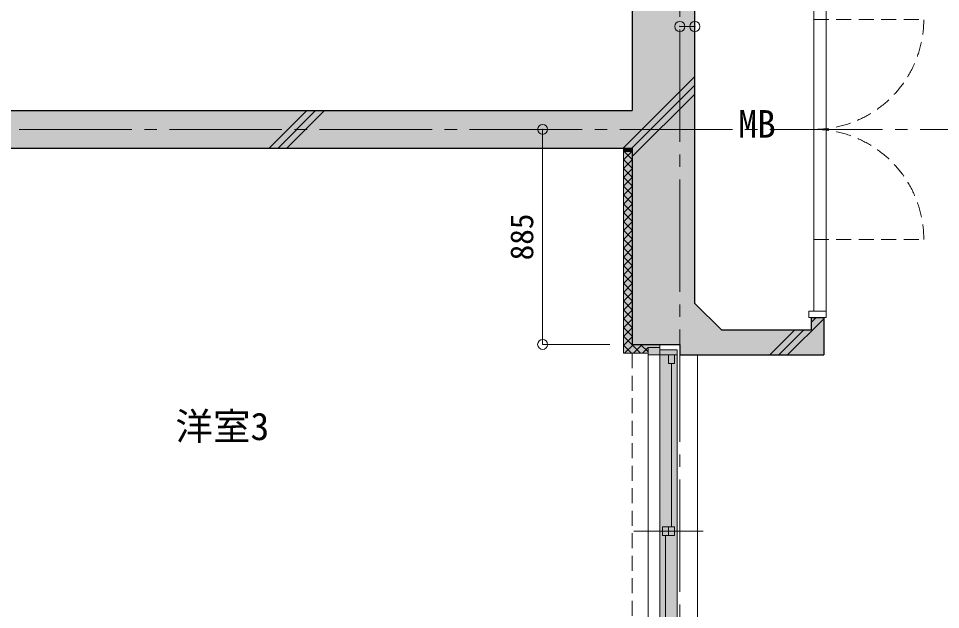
# Model space of a CAD drawing. Units: millimetres at full size, sheet at 1:50; details may follow other scales. Extents: x -9674 to 9699, y -6794 to 6791.
# Drawn here: x 4104 to 7790, y 1882 to 4246 of the extents above; entities that cross this region are included whole.
import ezdxf
from ezdxf.enums import TextEntityAlignment as Align

# ---------------------------------------------------------------- set-up
doc = ezdxf.new("R2010")
doc.units = ezdxf.units.MM
doc.header["$LTSCALE"] = 50
doc.header["$PDMODE"] = 32
doc.header["$PDSIZE"] = 40
doc.linetypes.add('CHAIN2', pattern=[12, 9, -1, 1, -1])
doc.linetypes.add('DASHED1', pattern=[1.8, 1.2, -0.6])
for name, color, linetype, lineweight in [('1-0_芯', 7, 'CHAIN2', 9), ('1-1_躯体', 2, 'Continuous', 25), ('1-3_建具', 3, 'Continuous', 18), ('1-8_ハッチ', 4, 'Continuous', 9), ('1-A_文字', 7, 'Continuous', 9), ('1-B_寸法', 7, 'Continuous', 9), ('1-C_梁', 7, 'DASHED1', 9), ('4-F', 4, 'Continuous', 9)]:
    doc.layers.add(name, color=color, linetype=linetype, lineweight=lineweight)
doc.layers.add('4-0', color=1, linetype='Continuous')
doc.layers.add('4-1', color=2, linetype='Continuous')
doc.styles.add('ＭＳ ゴシック', font='')
doc.styles.get('ＭＳ ゴシック').set_extended_font_data('MS Gothic')

msp = doc.modelspace()

# ---------------------------------------------------------------- linework, layer by layer
at = {"layer": '1-0_芯'}
for p, q in [((6747.5, 4802.35), (6747.5, -3667.65)), ((-8492.5, 3802.35), (8517.5, 3802.35))]:
    msp.add_line(p, q, dxfattribs=at)
at = {"layer": '1-1_躯体'}
for p, q in [((6557.5, 4702.35), (6557.5, 3877.35)), ((6807.5, 3106.41), (6807.5, 4538.28)), ((2107.5, 3877.35), (6557.5, 3877.35)), ((2107.5, 3727.35), (6557.5, 3727.35)), ((6557.5, 3727.35), (6557.5, 2942.35)), ((6807.5, 3106.41), (6913.57, 3000.35)), ((7272.5, 3050.35), (7272.5, 3000.35)), ((7272.5, 3050.35), (7322.5, 3050.35)), ((7322.5, 3050.35), (7322.5, 2900.35)), ((6913.57, 3000.35), (7272.5, 3000.35)), ((6557.5, 2942.35), (6747.5, 2942.35)), ((6747.5, 2942.35), (6747.5, 2900.35)), ((6747.5, 2900.35), (7322.5, 2900.35))]:
    msp.add_line(p, q, dxfattribs=at)
at = {"layer": '1-3_建具', "color": 7, "lineweight": 9}
for p, q in [((7282.5, 4569.35), (7282.5, 3075.35)), ((7332.5, 3075.35), (7332.5, 4569.35)), ((7262.5, 3075.35), (7262.5, 3050.35)), ((7332.5, 3075.35), (7262.5, 3075.35)), ((6737.5, 2920.35), (6667.5, 2920.35)), ((6737.5, 2920.35), (6737.5, 2885.35)), ((6620.5, 1490.35), (6620.5, 2900.35)), ((6667.5, 2900.35), (6737.5, 2900.35)), ((6667.5, 2885.35), (6667.5, 2900.35)), ((6667.5, 2885.35), (6667.5, 1505.35)), ((6737.5, 2885.35), (6737.5, 1505.35)), ((6817.5, 1480.35), (6817.5, 2900.35)), ((6840.98, 2195.35), (6564.02, 2195.35))]:
    msp.add_line(p, q, dxfattribs=at)
at = {"layer": '1-3_建具', "color": 7, "linetype": 'DASHED1', "lineweight": 9}
for p, q in [((7282.5, 4242.35), (7722.5, 4242.35)), ((7282.5, 3362.35), (7722.5, 3362.35))]:
    msp.add_line(p, q, dxfattribs=at)
at = {"layer": '1-3_建具'}
for p, q in [((6620.5, 2930.35), (6620.5, 2900.35)), ((6620.5, 2930.35), (6667.5, 2930.35)), ((6667.5, 2930.35), (6667.5, 2900.35)), ((6620.5, 2900.35), (6667.5, 2900.35)), ((6702.5, 2865.35), (6702.5, 2900.35)), ((6726.5, 2865.35), (6726.5, 2900.35)), ((6726.5, 2865.35), (6702.5, 2865.35)), ((6714.5, 2212.85), (6714.5, 2865.35)), ((6678.5, 2212.85), (6726.5, 2212.85)), ((6702.5, 2212.85), (6702.5, 2177.85)), ((6726.5, 2212.85), (6726.5, 2177.85)), ((6690.5, 2177.85), (6690.5, 1525.35))]:
    msp.add_line(p, q, dxfattribs=at)
at = {"layer": '1-3_建具', "color": 7, "lineweight": 9}
msp.add_lwpolyline([(7262.5, 3050.35), (7332.5, 3050.35), (7332.5, 3075.35)], dxfattribs=at)
at = {"layer": '1-3_建具'}
msp.add_lwpolyline([(6678.5, 2212.85), (6678.5, 2177.85), (6726.5, 2177.85)], dxfattribs=at)
at = {"layer": '1-3_建具', "color": 7, "linetype": 'DASHED1', "lineweight": 9}
for centre, start, end in [((7282.5, 4242.35), 270, 0), ((7282.5, 3362.35), 0, 90)]:
    msp.add_arc(centre, 440, start, end, dxfattribs=at)
at = {"layer": '1-8_ハッチ'}
for p, q in [((6520.42, 3727.35), (6807.5, 4014.43)), ((6555.78, 3727.35), (6807.5, 3979.07)), ((6557.5, 3693.72), (6807.5, 3943.72)), ((5106.21, 3727.35), (5256.21, 3877.35)), ((5141.56, 3727.35), (5291.56, 3877.35)), ((5176.92, 3727.35), (5326.92, 3877.35)), ((6522.5, 3727.35), (6522.5, 2907.35)), ((6522.5, 3716.03), (6533.82, 3727.35)), ((6547.66, 3727.35), (6557.5, 3717.51)), ((6522.5, 3717.15), (6557.5, 3682.15)), ((6522.5, 3680.67), (6557.5, 3715.67)), ((6522.5, 3681.79), (6557.5, 3646.79)), ((6522.5, 3645.32), (6557.5, 3680.32)), ((6522.5, 3646.44), (6557.5, 3611.44)), ((6522.5, 3609.96), (6557.5, 3644.96)), ((6522.5, 3611.08), (6557.5, 3576.08)), ((6522.5, 3574.61), (6557.5, 3609.61)), ((6522.5, 3575.73), (6557.5, 3540.73)), ((6522.5, 3539.25), (6557.5, 3574.25)), ((6522.5, 3540.37), (6557.5, 3505.37)), ((6522.5, 3503.9), (6557.5, 3538.9)), ((6522.5, 3505.02), (6557.5, 3470.02)), ((6522.5, 3468.54), (6557.5, 3503.54)), ((6522.5, 3469.66), (6557.5, 3434.66)), ((6522.5, 3433.19), (6557.5, 3468.19)), ((6522.5, 3434.31), (6557.5, 3399.31)), ((6522.5, 3397.83), (6557.5, 3432.83)), ((6522.5, 3398.95), (6557.5, 3363.95)), ((6522.5, 3362.48), (6557.5, 3397.48)), ((6522.5, 3363.6), (6557.5, 3328.6)), ((6522.5, 3327.12), (6557.5, 3362.12)), ((6522.5, 3328.24), (6557.5, 3293.24)), ((6522.5, 3291.77), (6557.5, 3326.77)), ((6522.5, 3292.89), (6557.5, 3257.89)), ((6522.5, 3256.41), (6557.5, 3291.41)), ((6522.5, 3257.53), (6557.5, 3222.53)), ((6522.5, 3221.05), (6557.5, 3256.05)), ((6522.5, 3222.18), (6557.5, 3187.18)), ((6522.5, 3185.7), (6557.5, 3220.7)), ((6522.5, 3186.82), (6557.5, 3151.82)), ((6522.5, 3150.34), (6557.5, 3185.34)), ((6522.5, 3151.46), (6557.5, 3116.46)), ((6522.5, 3114.99), (6557.5, 3149.99)), ((6522.5, 3116.11), (6557.5, 3081.11)), ((6522.5, 3079.63), (6557.5, 3114.63)), ((6522.5, 3080.75), (6557.5, 3045.75)), ((6522.5, 3044.28), (6557.5, 3079.28)), ((6522.5, 3045.4), (6557.5, 3010.4)), ((6522.5, 3008.92), (6557.5, 3043.92)), ((7178.34, 2900.35), (7322.5, 3044.5)), ((7272.5, 3029.86), (7292.99, 3050.35)), ((6522.5, 3010.04), (6557.5, 2975.04)), ((6522.5, 2973.57), (6557.5, 3008.57)), ((7107.63, 2900.35), (7207.63, 3000.35)), ((7142.99, 2900.35), (7242.99, 3000.35)), ((6522.5, 2974.69), (6589.84, 2907.35)), ((6522.5, 2938.21), (6557.5, 2973.21)), ((6522.5, 2939.33), (6554.48, 2907.35)), ((6526.99, 2907.35), (6561.99, 2942.35)), ((6562.35, 2907.35), (6597.35, 2942.35)), ((6590.19, 2942.35), (6620.5, 2912.04)), ((6597.7, 2907.35), (6620.5, 2930.15)), ((6522.5, 2907.35), (6620.5, 2907.35))]:
    msp.add_line(p, q, dxfattribs=at)
at = {"layer": '1-B_寸法'}
msp.add_line((6807.5, 4213.88), (6747.5, 4213.88), dxfattribs=at)
msp.add_lwpolyline([(6468.25, 2942.35), (6199.11, 2942.35), (6199.11, 3802.35)], dxfattribs=at)
at = {"layer": '1-B_寸法', "color": 3}
for p in [(6747.5, 4213.88), (6807.5, 4213.88), (6199.11, 3802.35), (6199.11, 2942.35)]:
    msp.add_point(p, dxfattribs=at)
at = {"layer": '1-C_梁'}
msp.add_line((6557.5, 2907.35), (6557.5, 1483.35), dxfattribs=at)
at = {"layer": '4-0'}
for points in [[(6747.5, 2942.35), (6557.5, 2942.35), (6557.5, 4702.35)], [(6747.5, 2942.35), (6557.5, 4702.35), (6807.5, 4702.35)], [(6747.5, 2942.35), (6807.5, 4702.35), (6807.5, 3106.41)], [(6557.5, 3727.35), (6557.5, 3877.35), (2107.5, 3727.35), (2107.5, 3877.35)], [(6747.5, 2942.35), (6807.5, 3106.41), (6913.57, 3000.35)], [(7272.5, 3050.35), (7322.5, 3050.35), (7322.5, 2900.35)], [(7272.5, 3000.35), (7272.5, 3050.35), (7322.5, 2900.35)], [(7272.5, 3000.35), (7322.5, 2900.35), (6747.5, 2942.35)], [(6913.57, 3000.35), (7272.5, 3000.35), (6747.5, 2942.35)], [(7322.5, 2900.35), (6747.5, 2900.35), (6747.5, 2942.35)]]:
    msp.add_solid(points, dxfattribs=at)
at = {"layer": '4-1'}
msp.add_solid([(6667.5, 2920.35), (6737.5, 2920.35), (6667.5, 1470.35), (6737.5, 1470.35)], dxfattribs=at)
at = {"layer": '4-F', "color": 7}
msp.add_line((6667.5, 2930.35), (6667.5, 2942.35), dxfattribs=at)
at = {"layer": '4-F'}
for points in [[(6522.5, 3712.35), (6522.5, 3727.35), (6557.5, 3712.35), (6557.5, 3727.35)], [(6522.5, 2907.35), (6557.5, 2942.35), (6522.5, 3712.35), (6557.5, 3712.35)], [(6557.5, 2942.35), (6522.5, 2907.35), (6620.5, 2907.35)], [(6561.99, 2942.35), (6557.5, 2942.35), (6667.5, 2942.35), (6620.5, 2907.35)], [(6667.5, 2942.35), (6620.5, 2907.35), (6620.5, 2900.35)], [(6620.5, 2900.35), (6667.5, 2900.35), (6667.5, 2942.35)]]:
    msp.add_solid(points, dxfattribs=at)

# ---------------------------------------------------------------- texts
at = {"layer": '1-A_文字', "style": 'ＭＳ ゴシック'}
for s, p in [('MB', (6981.33, 3736.48)), ('洋室3', (4731.51, 2526.72))]:
    msp.add_text(s, height=110, dxfattribs=at).set_placement(p, align=Align.BOTTOM_LEFT)
at = {"layer": '1-B_寸法', "style": 'ＭＳ ゴシック'}
msp.add_text('885', height=91.64, rotation=90, dxfattribs=at).set_placement((6189.11, 3278.6), align=Align.BOTTOM_LEFT)

doc.saveas('drawing.dxf')
